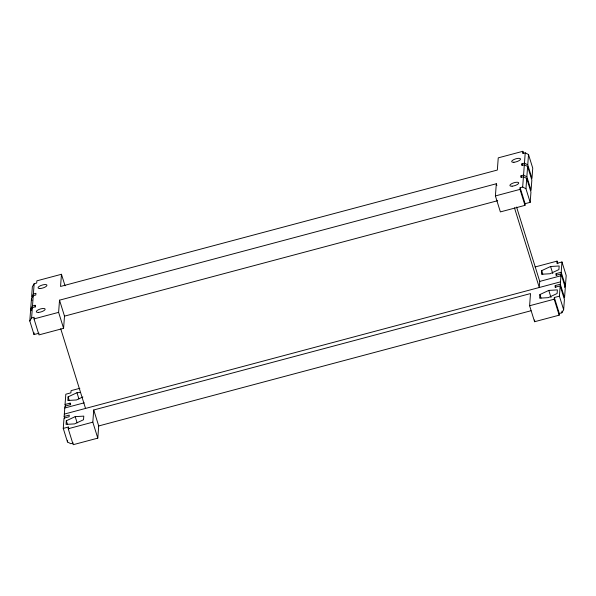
<?xml version="1.0" encoding="UTF-8"?>
<svg xmlns="http://www.w3.org/2000/svg" width="596" height="596" viewBox="0 0 596 596"><rect width="100%" height="100%" fill="white"/><g stroke="black" fill="none" stroke-linecap="round" stroke-linejoin="round"><path stroke-width="0.89" d="M39.12 333.209L34.032 334.565L29.8 320.983L30.567 310.702L32.37 307.633L34.911 306.955L35.037 305.279L32.489 305.957L30.694 309.026L31.223 310.725M30.694 309.026L31.461 298.745L33.264 295.676L35.805 294.998L35.931 293.321L33.383 293.999L31.588 297.076L32.355 286.795L34.158 283.718L36.699 283.04L36.863 280.828L61.462 274.279L65.053 285.812M29.8 320.983L31.595 317.914L32.37 307.633M32.489 305.957L33.264 295.676M33.383 293.999L34.158 283.718M496.863 185.527L496.312 183.754L59.526 300.168L64.502 316.141L63.586 328.329L38.993 334.885L34.017 318.912L34.143 317.236L31.595 317.914M34.032 334.565L34.158 332.851M63.586 328.329L58.617 312.356L59.526 300.168M61.462 274.279L60.546 286.46L497.34 170.046L498.249 157.858L522.848 151.302L523.4 153.083M73.323 443.022L70.775 443.7L67.482 441.979L63.258 428.405L64.025 418.124L69.114 416.768L69.24 415.092L64.152 416.448L64.681 418.146M64.152 416.448L64.919 406.167L70.008 404.811L70.134 403.134L65.046 404.49L65.575 406.189M65.046 404.49L65.813 394.209L70.902 392.853L71.066 390.641L79.849 388.301M66.32 420.776L66.052 424.397L74.649 423.883L83.522 419.74L83.79 416.12L75.193 416.634L66.32 420.776L67.43 424.322M80.423 392.511L76.981 392.719L68.108 396.862L67.84 400.482L76.437 399.968L82.889 396.958M535.089 266.971L557.051 261.115L556.88 263.328L561.968 261.972L561.201 272.253L556.113 273.609L555.986 275.285L561.074 273.929L560.307 284.21L555.219 285.566L555.092 287.242L560.18 285.886L559.413 296.167L554.325 297.523L559.301 313.496L559.175 315.172L534.582 321.721L529.606 305.748L530.514 293.567L93.728 409.981L98.705 425.954L97.789 438.142L73.196 444.698L68.22 428.725L68.346 427.049L63.258 428.405M67.482 441.979L67.616 440.265M97.789 438.142L92.82 422.169L93.728 409.981M525.098 203.683L530.187 202.327L525.955 188.746L522.67 187.032L520.122 187.71L525.098 203.683L524.972 205.359L500.379 211.908L495.403 195.935L496.312 183.754M524.972 205.359L519.995 189.386L520.122 187.71M522.848 151.302L522.677 153.515L525.225 152.837L528.518 154.55L532.742 168.132L531.975 178.413L527.743 164.831L524.458 163.118L521.91 163.796L521.783 165.472L524.331 164.794L527.624 166.507L531.848 180.089L531.081 190.37L526.849 176.788L523.564 175.075L521.016 175.753L520.889 177.429L523.437 176.751L526.722 178.465L530.954 192.046L530.187 202.327M522.67 187.032L523.437 176.751M523.564 175.075L524.331 164.794M524.458 163.118L525.225 152.837M525.955 188.746L526.722 178.465M526.849 176.788L527.624 166.507M527.743 164.831L528.518 154.55M534.582 321.721L534.709 319.985M516.576 207.043L539.738 281.409L539.283 287.495L514.467 207.825M539.916 294.551L539.648 298.171L548.245 297.65L557.118 293.515L557.387 289.887L548.789 290.408L539.916 294.551L541.026 298.097M541.704 270.636L541.436 274.257L550.034 273.743L558.906 269.601L559.175 265.98L550.577 266.494L541.704 270.636L542.814 274.182M559.175 315.172L554.198 299.199L554.325 297.523M559.301 313.496L561.842 312.818L561.976 311.105M561.842 312.818L563.645 309.741L564.412 299.46L560.18 285.886M564.531 287.369L565.433 285.827L566.2 275.546L561.968 261.972M34.017 318.912L58.617 312.356M495.403 195.935L519.995 189.386M64.502 316.141L497.69 200.688M64.785 407.992L84.222 402.814M539.738 281.409L560.94 275.754M64.331 414.086L560.486 281.848M68.22 428.725L92.82 422.169M529.606 305.748L554.198 299.199M98.705 425.954L530.999 310.74M561.201 272.253L565.433 285.827M557.051 261.115L557.878 263.782M561.074 273.929L565.306 287.503L564.539 297.784L560.307 284.21M521.91 163.796L522.461 165.569M556.113 273.609L556.664 275.382M550.577 266.494L552.79 273.594M559.413 296.167L563.645 309.741M521.016 175.753L521.567 177.526M555.219 285.566L555.77 287.339M548.789 290.408L551.002 297.508M60.718 328.761L85.533 408.431M76.981 392.719L78.918 398.933M75.193 416.634L77.13 422.847M70.134 403.134L70.686 404.907M68.108 396.862L69.218 400.408M35.037 305.279L35.589 307.052M31.461 298.745L31.99 300.444M68.346 427.049L68.898 428.822M513.931 162.268A4.641 1.505 -17.3 0 0 520.554 159.05A4.641 1.505 -17.3 0 0 513.819 159.586A4.641 1.505 -17.3 0 0 513.931 162.268M512.12 186.183A4.641 1.505 -17.3 0 0 518.766 182.972A4.641 1.505 -17.3 0 0 512.053 183.494A4.641 1.505 -17.3 0 0 512.12 186.183M38.36 312.423A4.641 1.505 -17.3 0 0 45.169 309.272A4.641 1.505 -17.3 0 0 38.628 309.637A4.641 1.505 -17.3 0 0 38.36 312.423M39.701 288.524A4.641 1.505 -17.3 0 0 46.905 285.558A4.641 1.505 -17.3 0 0 40.908 285.506A4.641 1.505 -17.3 0 0 39.701 288.524"/></g></svg>
